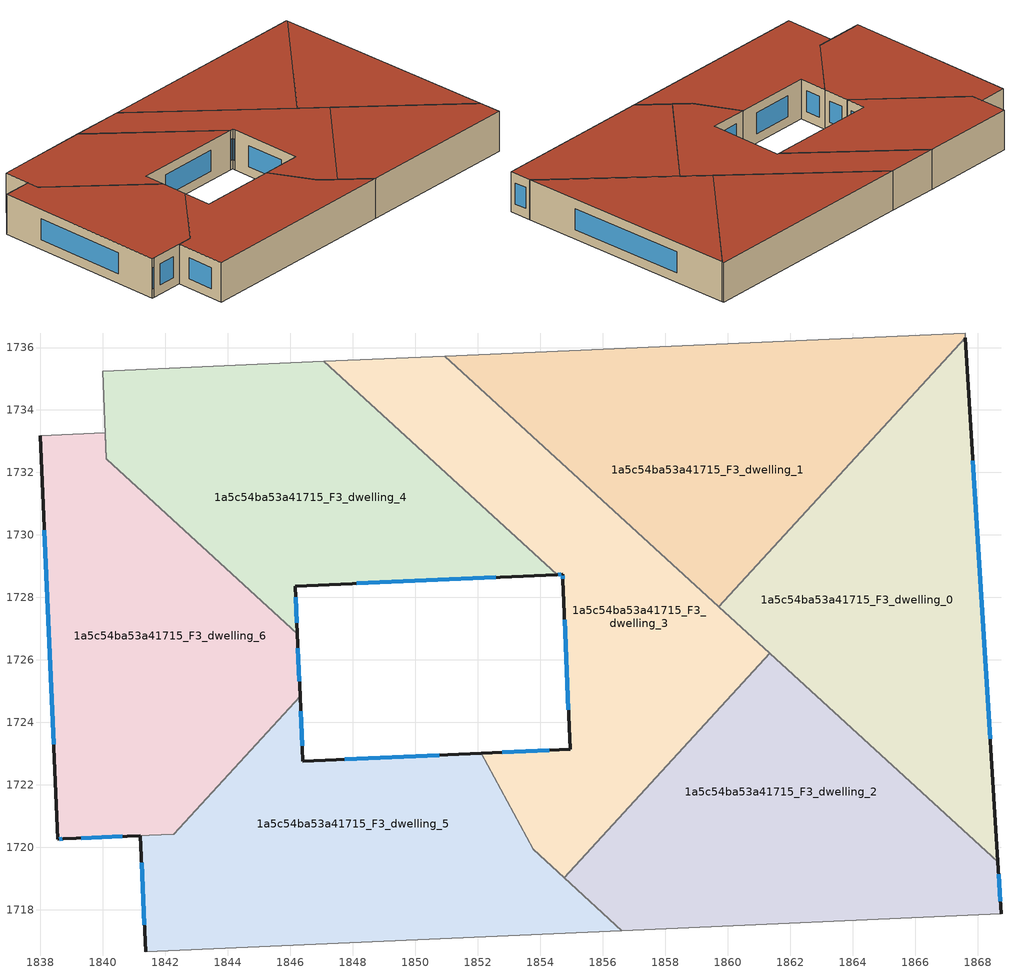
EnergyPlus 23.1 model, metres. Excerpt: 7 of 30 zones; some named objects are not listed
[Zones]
1a5c54ba53a41715_F3_dwelling_0
 floor to 1a5c54ba53a41715_F2_dwelling_0 (EU_floor_Construction): 1867.61,1736.32 1868.65,1719.54 1859.72,1727.7 z9
 wall outside (EU_wall_Construction): 1868.65,1719.54 1867.61,1736.32 z9:12
 wall to 1a5c54ba53a41715_F3_dwelling_1 (EU_wall_Construction): 1867.61,1736.32 1859.72,1727.7 z9:12
 wall to 1a5c54ba53a41715_F3_dwelling_2 (EU_wall_Construction): 1861.34,1726.22 1868.65,1719.54 z9:12
 wall to 1a5c54ba53a41715_F3_dwelling_3 (EU_wall_Construction): 1859.72,1727.7 1861.34,1726.22 z9:12
 window (EU_Window_Construction): 1868.4,1723.48 1867.85,1732.38 z9.7:11.3
 roof outside (EU_roof_Construction): 1868.65,1719.54 1867.61,1736.32 1859.72,1727.7 z12
1a5c54ba53a41715_F3_dwelling_1
 floor to 1a5c54ba53a41715_F2_dwelling_1 (EU_floor_Construction): 1867.6,1736.46 1867.61,1736.32 1859.72,1727.7 1850.95,1735.72 z9
 wall adiabatic (EU_wall_Construction): 1867.61,1736.32 1867.6,1736.46 1850.95,1735.72 z9:12
 wall to 1a5c54ba53a41715_F3_dwelling_3 (EU_wall_Construction): 1850.95,1735.72 1859.72,1727.7 z9:12
 roof outside (EU_roof_Construction): 1859.72,1727.7 1867.61,1736.32 1867.6,1736.46 1850.95,1735.72 z12
1a5c54ba53a41715_F3_dwelling_2
 floor to 1a5c54ba53a41715_F2_dwelling_2 (EU_floor_Construction): 1868.65,1719.54 1868.75,1717.88 1856.62,1717.34 1854.77,1719.03 1861.34,1726.22 z9
 wall outside (EU_wall_Construction): 1868.75,1717.88 1868.65,1719.54 z9:12
 wall to 1a5c54ba53a41715_F3_dwelling_3 (EU_wall_Construction): 1861.34,1726.22 1854.77,1719.03 z9:12
 wall adiabatic (EU_wall_Construction): 1856.62,1717.34 1868.75,1717.88 z9:12
 wall to 1a5c54ba53a41715_F3_dwelling_5 (EU_wall_Construction): 1854.77,1719.03 1856.62,1717.34 z9:12
 window (EU_Window_Construction): 1868.73,1718.27 1868.67,1719.15 z9.7:11.3
 roof outside (EU_roof_Construction): 1868.75,1717.88 1868.65,1719.54 1861.34,1726.22 1854.77,1719.03 1856.62,1717.34 z12
1a5c54ba53a41715_F3_dwelling_3
 floor to 1a5c54ba53a41715_F2_dwelling_3 (EU_floor_Construction): 1861.34,1726.22 1854.77,1719.03 1853.78,1719.94 1852.12,1723.01 1854.96,1723.14 1854.72,1728.56 1854.72,1728.74 1854.54,1728.73 1847.08,1735.55 1850.95,1735.72 z9
 wall outside (EU_wall_Construction): 1854.54,1728.73 1854.72,1728.74 1854.72,1728.56 1854.96,1723.14 1852.12,1723.01 z9:12
 wall to 1a5c54ba53a41715_F3_dwelling_4 (EU_wall_Construction): 1847.08,1735.55 1854.54,1728.73 z9:12
 wall adiabatic (EU_wall_Construction): 1850.95,1735.72 1847.08,1735.55 z9:12
 wall to 1a5c54ba53a41715_F3_dwelling_5 (EU_wall_Construction): 1852.12,1723.01 1853.78,1719.94 1854.77,1719.03 z9:12
 window (EU_Window_Construction): 1854.29,1723.11 1852.78,1723.04 / 1854.78,1727.29 1854.91,1724.41 / 1854.72,1728.7 1854.72,1728.6 / 1854.58,1728.73 1854.68,1728.74 z9.7:11.3
 roof outside (EU_roof_Construction): 1854.77,1719.03 1861.34,1726.22 1850.95,1735.72 1847.08,1735.55 1854.54,1728.73 1854.72,1728.74 1854.72,1728.56 1854.96,1723.14 1852.12,1723.01 1853.78,1719.94 z12
1a5c54ba53a41715_F3_dwelling_4
 floor to 1a5c54ba53a41715_F2_dwelling_4 (EU_floor_Construction): 1854.54,1728.73 1846.16,1728.36 1846.23,1726.84 1840.12,1732.43 1840,1735.24 1847.08,1735.55 z9
 wall outside (EU_wall_Construction): 1846.23,1726.84 1846.16,1728.36 1854.54,1728.73 z9:12
 wall adiabatic (EU_wall_Construction): 1847.08,1735.55 1840,1735.24 1840.12,1732.43 z9:12
 wall to 1a5c54ba53a41715_F3_dwelling_6 (EU_wall_Construction): 1840.12,1732.42 1846.23,1726.84 z9:12
 window (EU_Window_Construction): 1846.21,1727.2 1846.18,1728 / 1848.13,1728.45 1852.57,1728.64 z9.7:11.3
 roof outside (EU_roof_Construction): 1854.54,1728.73 1847.08,1735.55 1840,1735.24 1840.12,1732.43 1846.23,1726.84 1846.16,1728.36 z12
1a5c54ba53a41715_F3_dwelling_5
 floor to 1a5c54ba53a41715_F2_dwelling_5 (EU_floor_Construction): 1852.12,1723.01 1853.78,1719.94 1856.62,1717.34 1841.37,1716.66 1841.2,1720.38 1838.74,1720.28 1842.28,1720.43 1846.32,1724.84 1846.41,1722.76 z9
 wall outside (EU_wall_Construction): 1852.12,1723.01 1846.41,1722.76 1846.32,1724.84 / 1838.74,1720.27 1841.2,1720.38 1841.37,1716.66 z9:12
 wall adiabatic (EU_wall_Construction): 1841.37,1716.66 1856.62,1717.34 z9:12
 wall to 1a5c54ba53a41715_F3_dwelling_6 (EU_wall_Construction): 1846.32,1724.84 1842.28,1720.43 1838.74,1720.28 z9:12
 window (EU_Window_Construction): 1846.39,1723.25 1846.34,1724.35 / 1850.78,1722.95 1847.75,1722.82 / 1841.24,1719.5 1841.33,1717.53 / 1839.32,1720.3 1840.62,1720.35 z9.7:11.3
 roof outside (EU_roof_Construction): 1856.62,1717.34 1853.78,1719.94 1852.12,1723.01 1846.41,1722.76 1846.32,1724.84 1842.28,1720.43 1838.74,1720.27 1841.2,1720.38 1841.37,1716.66 z12
1a5c54ba53a41715_F3_dwelling_6
 floor to 1a5c54ba53a41715_F2_dwelling_6 (EU_floor_Construction): 1840.08,1733.27 1840.12,1732.43 1846.23,1726.84 1846.32,1724.84 1842.28,1720.43 1838.57,1720.26 1837.99,1733.18 z9
 wall outside (EU_wall_Construction): 1837.99,1733.18 1838.57,1720.26 1838.74,1720.27 / 1846.32,1724.84 1846.23,1726.84 z9:12
 wall adiabatic (EU_wall_Construction): 1840.12,1732.43 1840.08,1733.27 1837.99,1733.18 z9:12
 window (EU_Window_Construction): 1838.13,1730.15 1838.43,1723.3 / 1846.3,1725.31 1846.25,1726.37 / 1838.61,1720.27 1838.7,1720.27 z9.7:11.3
 roof outside (EU_roof_Construction): 1842.28,1720.43 1846.32,1724.84 1846.23,1726.84 1840.12,1732.43 1840.08,1733.27 1837.99,1733.18 1838.57,1720.26 z12
[Building]
EU S2 Campaign: North Axis=0; Terrain=City; Solar Distribution=FullExterior
[Site:Location]
Budapest.Ferenc.Liszt.Intl.AP: Latitude=47.437; Longitude=19.256; Time Zone=1; Elevation=185
[SizingPeriod:WeatherFileDays]
AnnualSizingPeriod: Begin Month=1; Begin Day of Month=1; End Month=12; End Day of Month=31; Day of Week for Start Day=Monday; Use Weather File Daylight Saving Period=No; Use Weather File Rain and Snow Indicators=No
[MATERIAL]
EU_InternalMass_Material: Roughness=MediumRough; Thickness=0.1; Conductivity=1; Density=1800; Specific Heat=900; Thermal Absorptance=0.9; Solar Absorptance=0.7; Visible Absorptance=0.7
[MATERIAL:NOMASS] Roughness=MediumRough; Thermal Absorptance=0.9; Solar Absorptance=0.7; Visible Absorptance=0.7
Name | Thermal Resistance
EU_wall_NoMass | 0.832559
EU_roof_NoMass | 1.39638
EU_floor_NoMass | 0.872794
[WINDOWMATERIAL:SIMPLEGLAZINGSYSTEM]
EU_Window_SimpleGlazing: UFactor=2.79869; Solar Heat Gain Coefficient=0.75; Visible Transmittance=0.75
[CONSTRUCTION]
EU_wall_Construction: EU_wall_NoMass
EU_roof_Construction: EU_roof_NoMass
EU_floor_Construction: EU_floor_NoMass
EU_Window_Construction: EU_Window_SimpleGlazing
EU_InternalMass_Construction: EU_InternalMass_Material
[ZONE] Type=1; Multiplier=1; Ceiling Height=autocalculate; Floor Area=autocalculate; Part of Total Floor Area=Yes
Name | Volume
1a5c54ba53a41715_F3_dwelling_0 | 211.913
1a5c54ba53a41715_F3_dwelling_1 | 211.897
1a5c54ba53a41715_F3_dwelling_2 | 211.43
1a5c54ba53a41715_F3_dwelling_3 | 211.424
1a5c54ba53a41715_F3_dwelling_4 | 204.055
1a5c54ba53a41715_F3_dwelling_5 | 217.499
1a5c54ba53a41715_F3_dwelling_6 | 215.006
[INTERNALMASS] Construction=EU_InternalMass_Construction
Name | Zone or ZoneList | Surface Area
1a5c54ba53a41715_F3_dwelling_0_EU_InternalMass | 1a5c54ba53a41715_F3_dwelling_0 | 70.6386
1a5c54ba53a41715_F3_dwelling_1_EU_InternalMass | 1a5c54ba53a41715_F3_dwelling_1 | 70.6326
1a5c54ba53a41715_F3_dwelling_2_EU_InternalMass | 1a5c54ba53a41715_F3_dwelling_2 | 70.475
1a5c54ba53a41715_F3_dwelling_3_EU_InternalMass | 1a5c54ba53a41715_F3_dwelling_3 | 70.4753
1a5c54ba53a41715_F3_dwelling_4_EU_InternalMass | 1a5c54ba53a41715_F3_dwelling_4 | 68.0218
1a5c54ba53a41715_F3_dwelling_5_EU_InternalMass | 1a5c54ba53a41715_F3_dwelling_5 | 72.5066
1a5c54ba53a41715_F3_dwelling_6_EU_InternalMass | 1a5c54ba53a41715_F3_dwelling_6 | 71.6725
[OTHEREQUIPMENT] Fuel Type=Electricity; Design Level Calculation Method=Watts/Area; Power per Zone Floor Area=1; Fraction Latent=0; Fraction Radiant=0; Fraction Lost=0; Carbon Dioxide Generation Rate=0; EndUse Subcategory=EU_Step8_InternalGains
Name | Zone or ZoneList or Space or SpaceList | Schedule
EU_Step8_InternalGain_1a5c54ba53a41715_F3_dwelling_0_f000 | 1a5c54ba53a41715_F3_dwelling_0 | EU_Step8_GainSchedule_1a5c54ba53a41715_F3_dwelling_0_f000
EU_Step8_InternalGain_1a5c54ba53a41715_F3_dwelling_1_f000 | 1a5c54ba53a41715_F3_dwelling_1 | EU_Step8_GainSchedule_1a5c54ba53a41715_F3_dwelling_1_f000
EU_Step8_InternalGain_1a5c54ba53a41715_F3_dwelling_2_f000 | 1a5c54ba53a41715_F3_dwelling_2 | EU_Step8_GainSchedule_1a5c54ba53a41715_F3_dwelling_2_f000
EU_Step8_InternalGain_1a5c54ba53a41715_F3_dwelling_3_f000 | 1a5c54ba53a41715_F3_dwelling_3 | EU_Step8_GainSchedule_1a5c54ba53a41715_F3_dwelling_3_f000
EU_Step8_InternalGain_1a5c54ba53a41715_F3_dwelling_4_f000 | 1a5c54ba53a41715_F3_dwelling_4 | EU_Step8_GainSchedule_1a5c54ba53a41715_F3_dwelling_4_f000
EU_Step8_InternalGain_1a5c54ba53a41715_F3_dwelling_5_f000 | 1a5c54ba53a41715_F3_dwelling_5 | EU_Step8_GainSchedule_1a5c54ba53a41715_F3_dwelling_5_f000
EU_Step8_InternalGain_1a5c54ba53a41715_F3_dwelling_6_f000 | 1a5c54ba53a41715_F3_dwelling_6 | EU_Step8_GainSchedule_1a5c54ba53a41715_F3_dwelling_6_f000
[ZONEVENTILATION:DESIGNFLOWRATE] Schedule=EU_AlwaysOn; Design Flow Rate Calculation Method=AirChanges/Hour; Air Changes per Hour=0.475469; Ventilation Type=Natural; Fan Pressure Rise=0; Fan Total Efficiency=1; Constant Term Coefficient=1; Temperature Term Coefficient=0; Velocity Term Coefficient=0; Velocity Squared Term Coefficient=0; Minimum Indoor Temperature=-100; Maximum Indoor Temperature=100; Delta Temperature=-100; Minimum Outdoor Temperature=-100; Maximum Outdoor Temperature=100; Maximum Wind Speed=40
Name | Zone or ZoneList or Space or SpaceList
EU_ConstantAir_1a5c54ba53a41715_F3_dwelling_0 | 1a5c54ba53a41715_F3_dwelling_0
EU_ConstantAir_1a5c54ba53a41715_F3_dwelling_1 | 1a5c54ba53a41715_F3_dwelling_1
EU_ConstantAir_1a5c54ba53a41715_F3_dwelling_2 | 1a5c54ba53a41715_F3_dwelling_2
EU_ConstantAir_1a5c54ba53a41715_F3_dwelling_3 | 1a5c54ba53a41715_F3_dwelling_3
EU_ConstantAir_1a5c54ba53a41715_F3_dwelling_4 | 1a5c54ba53a41715_F3_dwelling_4
EU_ConstantAir_1a5c54ba53a41715_F3_dwelling_5 | 1a5c54ba53a41715_F3_dwelling_5
EU_ConstantAir_1a5c54ba53a41715_F3_dwelling_6 | 1a5c54ba53a41715_F3_dwelling_6
[HVACTEMPLATE:ZONE:IDEALLOADSAIRSYSTEM] System Availability Schedule=EU_AlwaysOn; Maximum Heating Supply Air Temperature=50; Minimum Cooling Supply Air Temperature=13; Maximum Heating Supply Air Humidity Ratio=0.0156; Minimum Cooling Supply Air Humidity Ratio=0.0077; Heating Limit=NoLimit; Cooling Limit=NoLimit; Heating Availability Schedule=EU_AlwaysOn; Cooling Availability Schedule=EU_CoolingOff; Dehumidification Control Type=ConstantSensibleHeatRatio; Cooling Sensible Heat Ratio=0.7; Dehumidification Setpoint=60; Humidification Control Type=None; Humidification Setpoint=30; Outdoor Air Method=None; Outdoor Air Flow Rate per Person=0.00944; Outdoor Air Flow Rate per Zone Floor Area=0; Outdoor Air Flow Rate per Zone=0; Demand Controlled Ventilation Type=None; Outdoor Air Economizer Type=NoEconomizer; Heat Recovery Type=None; Sensible Heat Recovery Effectiveness=0.7; Latent Heat Recovery Effectiveness=0.65
Name | Template Thermostat
1a5c54ba53a41715_F3_dwelling_0 | EU_HeatOnly_1a5c54ba53a41715_F3_dwelling_0
1a5c54ba53a41715_F3_dwelling_1 | EU_HeatOnly_1a5c54ba53a41715_F3_dwelling_1
1a5c54ba53a41715_F3_dwelling_2 | EU_HeatOnly_1a5c54ba53a41715_F3_dwelling_2
1a5c54ba53a41715_F3_dwelling_3 | EU_HeatOnly_1a5c54ba53a41715_F3_dwelling_3
1a5c54ba53a41715_F3_dwelling_4 | EU_HeatOnly_1a5c54ba53a41715_F3_dwelling_4
1a5c54ba53a41715_F3_dwelling_5 | EU_HeatOnly_1a5c54ba53a41715_F3_dwelling_5
1a5c54ba53a41715_F3_dwelling_6 | EU_HeatOnly_1a5c54ba53a41715_F3_dwelling_6
[SIZING:ZONE] Zone Cooling Design Supply Air Temperature Input Method=SupplyAirTemperature; Zone Cooling Design Supply Air Temperature=13; Zone Heating Design Supply Air Temperature Input Method=SupplyAirTemperature; Zone Heating Design Supply Air Temperature=50; Zone Cooling Design Supply Air Humidity Ratio=0.008; Zone Heating Design Supply Air Humidity Ratio=0.008; Cooling Design Air Flow Method=DesignDay; Cooling Design Air Flow Rate=0; Cooling Minimum Air Flow per Zone Floor Area=0.000762; Cooling Minimum Air Flow=0; Cooling Minimum Air Flow Fraction=0.2; Heating Design Air Flow Method=DesignDay; Heating Design Air Flow Rate=0; Heating Maximum Air Flow per Zone Floor Area=0.002032; Heating Maximum Air Flow=0.141576; Heating Maximum Air Flow Fraction=0.3; Account for Dedicated Outdoor Air System=No; Dedicated Outdoor Air System Control Strategy=NeutralSupplyAir; Dedicated Outdoor Air Low Setpoint Temperature for Design=autosize; Dedicated Outdoor Air High Setpoint Temperature for Design=autosize; Zone Load Sizing Method=Sensible Load Only No Latent Load; Zone Latent Cooling Design Supply Air Humidity Ratio Input Method=HumidityRatioDifference; Zone Cooling Design Supply Air Humidity Ratio Difference=0.005; Zone Latent Heating Design Supply Air Humidity Ratio Input Method=HumidityRatioDifference; Zone Humidification Design Supply Air Humidity Ratio Difference=0.005
1a5c54ba53a41715_F3_dwelling_0; 1a5c54ba53a41715_F3_dwelling_1; 1a5c54ba53a41715_F3_dwelling_2; 1a5c54ba53a41715_F3_dwelling_3; 1a5c54ba53a41715_F3_dwelling_4; 1a5c54ba53a41715_F3_dwelling_5; 1a5c54ba53a41715_F3_dwelling_6
[SCHEDULE:CONSTANT]
Name | Hourly Value
EU_AlwaysOn | 1
EU_CoolingOff | 0
[SCHEDULE:FILE] Column Number=1; Rows to Skip at Top=0; Number of Hours of Data=8760; Column Separator=Comma; Interpolate to Timestep=No; Minutes per Item=60; Adjust Schedule for Daylight Savings=Yes
Name | File
EU_Step8_GainSchedule_1a5c54ba53a41715_F3_dwelling_0_f000 | ../../schedules/1a5c54ba53a41715/1a5c54ba53a41715_F3_dwelling_0_f000_gain.csv
EU_Step8_GainSchedule_1a5c54ba53a41715_F3_dwelling_1_f000 | ../../schedules/1a5c54ba53a41715/1a5c54ba53a41715_F3_dwelling_1_f000_gain.csv
EU_Step8_GainSchedule_1a5c54ba53a41715_F3_dwelling_2_f000 | ../../schedules/1a5c54ba53a41715/1a5c54ba53a41715_F3_dwelling_2_f000_gain.csv
EU_Step8_GainSchedule_1a5c54ba53a41715_F3_dwelling_3_f000 | ../../schedules/1a5c54ba53a41715/1a5c54ba53a41715_F3_dwelling_3_f000_gain.csv
EU_Step8_GainSchedule_1a5c54ba53a41715_F3_dwelling_4_f000 | ../../schedules/1a5c54ba53a41715/1a5c54ba53a41715_F3_dwelling_4_f000_gain.csv
EU_Step8_GainSchedule_1a5c54ba53a41715_F3_dwelling_5_f000 | ../../schedules/1a5c54ba53a41715/1a5c54ba53a41715_F3_dwelling_5_f000_gain.csv
EU_Step8_GainSchedule_1a5c54ba53a41715_F3_dwelling_6_f000 | ../../schedules/1a5c54ba53a41715/1a5c54ba53a41715_F3_dwelling_6_f000_gain.csv
